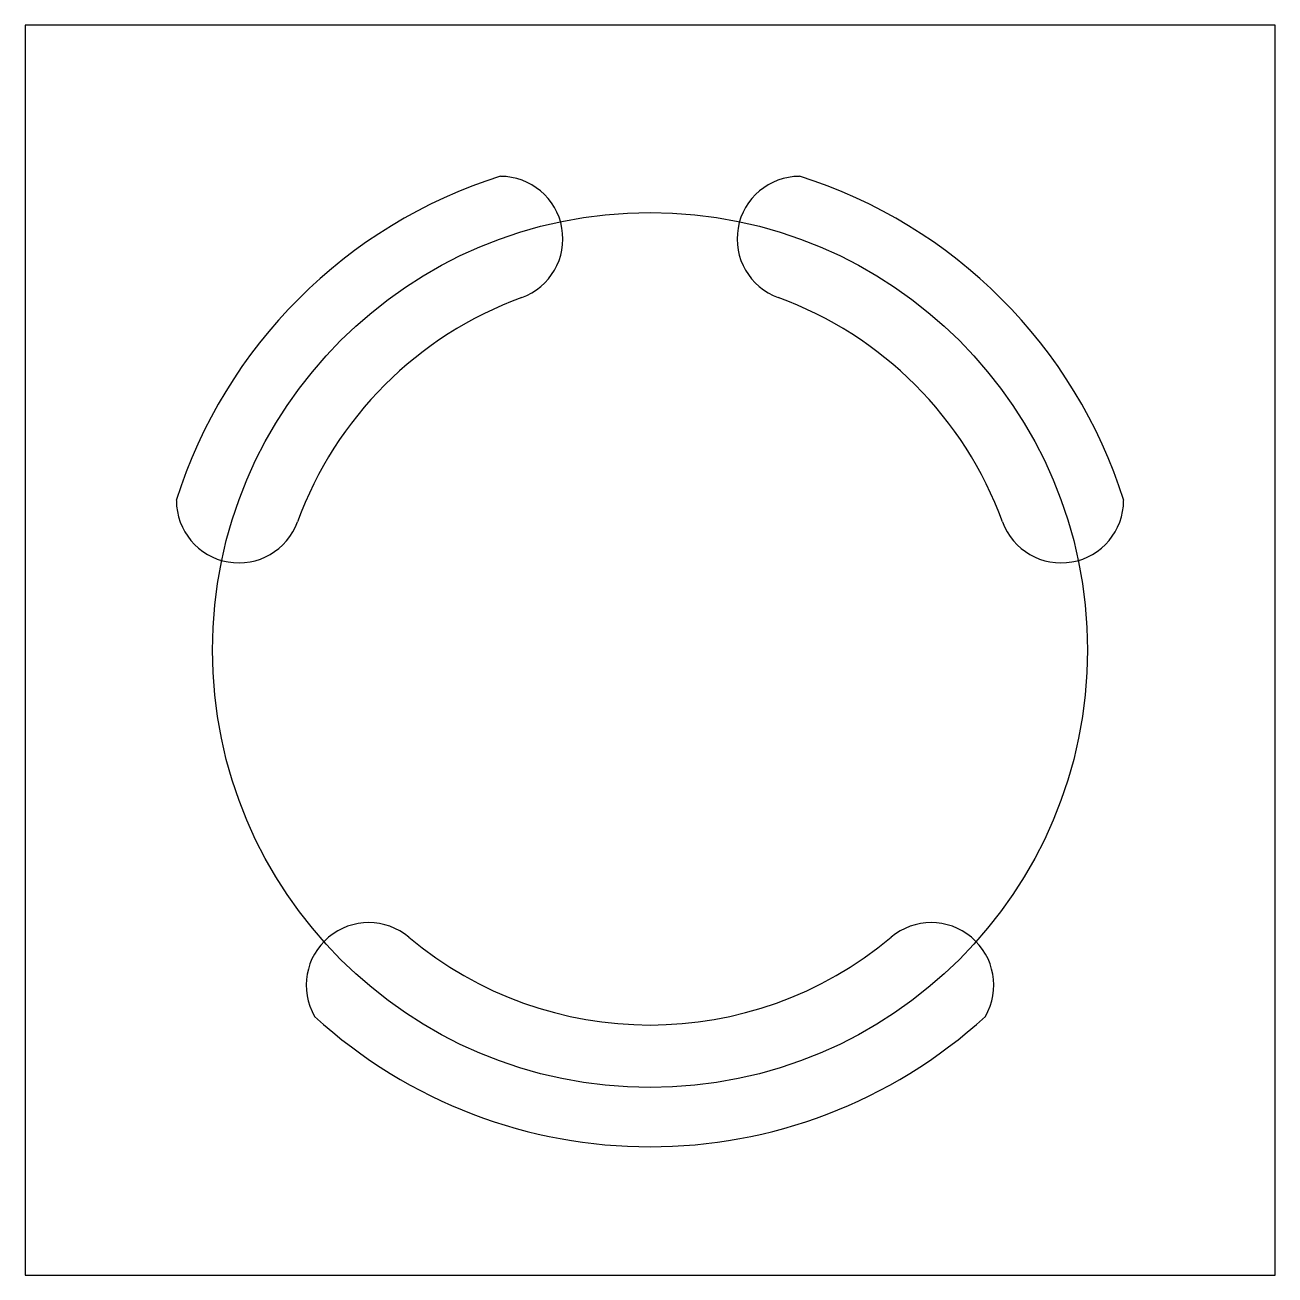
# Model space of a CAD drawing. Header units: millimetres. Extents: x 200 to 300, y 200 to 300.
import ezdxf

# ---------------------------------------------------------------- set-up
doc = ezdxf.new("R2010")
doc.units = ezdxf.units.MM

msp = doc.modelspace()

# ---------------------------------------------------------------- linework, layer by layer
msp.add_lwpolyline([(200, 200), (300, 200), (300, 300), (200, 300)], close=True)
msp.add_circle((250, 250), 35)
for centre, radius, start, end in [((250, 250), 39.74, 107.5334, 162.4666), ((238.03, 282.89), 5, 290, 90), ((261.97, 282.89), 5, 90, 250), ((250, 250), 39.74, 17.5334, 72.4666), ((250, 250), 30, 110, 160), ((250, 250), 30, 20, 70), ((217.11, 261.97), 5, 180, 340), ((282.89, 261.97), 5, 200, 0), ((227.5, 223.19), 5, 50, 210), ((272.5, 223.19), 5, 330, 130), ((250, 250), 30, 230, 310), ((250, 250), 39.74, 227.5334, 312.4666)]:
    msp.add_arc(centre, radius, start, end)

doc.saveas('drawing.dxf')
